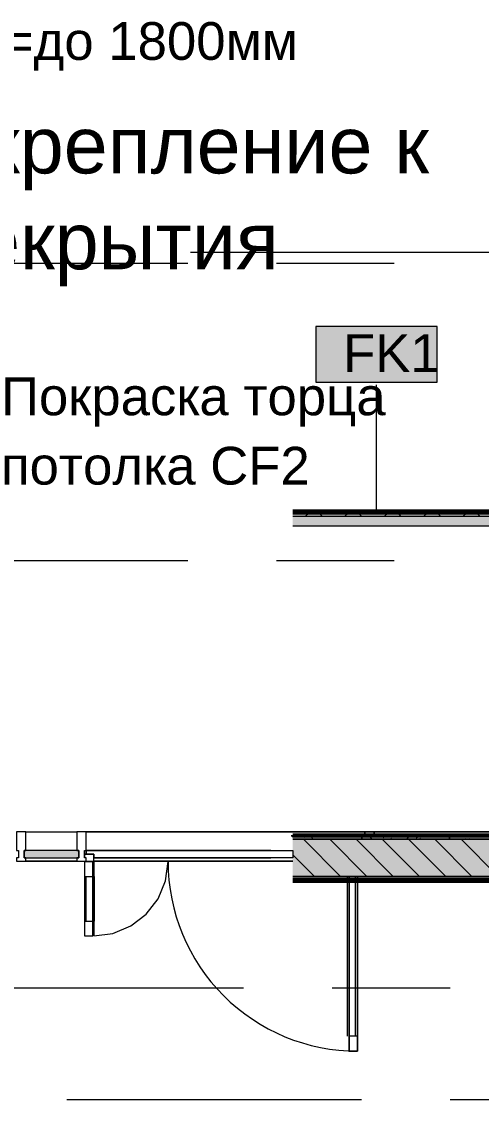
# Model space of a CAD drawing. Header units: millimetres. Extents: x -3817 to 677485, y -22715 to 103890.
# Drawn here: x 49051 to 51527, y 12411 to 18211 of the extents above; entities that cross this region are included whole.
import ezdxf

# ---------------------------------------------------------------- set-up
doc = ezdxf.new("R2010")
doc.units = ezdxf.units.MM
doc.layers.add('PDF _Геометрия', color=7, linetype='Continuous', true_color=0x1d1d1d)
doc.layers.add('PDF _Сплошная заливка', color=7, linetype='Continuous', true_color=0xffffff)
doc.layers.add('PDF _Текст', color=7, linetype='Continuous')
doc.styles.add('PDF GOST-Common', font='arial.ttf')

msp = doc.modelspace()

# ---------------------------------------------------------------- hatches: boundary and pattern name
at = {"layer": 'PDF _Сплошная заливка', "transparency": 33554559}
for points in [[(53951.9, 15559.8), (53951.9, 15572.3), (50511.2, 15572.3), (50511.2, 15559.8), (53362, 15559.8)], [(53362, 15547.3), (53951.9, 15547.3), (53951.9, 15559.8), (50511.2, 15559.8), (50511.2, 15547.3), (51877.7, 15547.3)], [(51933.3, 13811.3), (51933.3, 13831.3), (50511.2, 13831.3), (50511.2, 13811.3), (51877.7, 13811.3)], [(51953.3, 13611.3), (51952.3, 13811.3), (50511.2, 13811.3), (50511.2, 13611.3), (51877.7, 13611.3)]]:
    msp.add_hatch(color=256, dxfattribs=at).paths.add_polyline_path(points)
at = {"layer": 'PDF _Сплошная заливка', "true_color": 0xe7e7e7, "transparency": 33554559}
msp.add_hatch(color=254, dxfattribs=at).paths.add_polyline_path([(53951.9, 15497.3), (53951.9, 15547.3), (50511.2, 15547.3), (50511.2, 15497.3), (53362, 15497.3)])

# ---------------------------------------------------------------- linework, layer by layer
at = {"layer": 'PDF _Геометрия', "color": 7, "lineweight": 9}
for points in [[(52588.6, 16968.4), (50616.4, 16968.4), (49960.6, 16968.4)], [(50961, 15573.1), (50961, 16257.1)], [(53951.9, 15559.8), (50511.2, 15559.8)], [(53951.9, 15547.3), (50511.2, 15547.3)], [(49074.3, 13851.3), (49349.3, 13851.3)], [(49399.3, 13751.3), (49399.3, 13731.3), (49399.3, 13751.3), (49399.3, 13851.3)], [(50393.3, 13751.3), (49399.3, 13751.3), (50511.2, 13751.3), (50511.2, 13711.3), (49439.3, 13711.3), (50393.3, 13711.3)], [(49074.3, 13694.3), (49349.3, 13694.3)]]:
    msp.add_lwpolyline(points, dxfattribs=at)
at = {"layer": 'PDF _Геометрия', "color": 253, "lineweight": 9, "true_color": 0xaaaaaa}
for points in [[(48358.8, 16911.4), (49946.3, 16911.4)], [(50422.6, 16911.4), (51057.6, 16911.4)], [(48358.8, 15311.3), (49946.3, 15311.3)], [(50422.6, 15311.3), (51057.6, 15311.3)], [(49389.3, 13731.3), (49439.3, 13731.3), (49439.3, 13711.3)], [(49439.3, 13694.3), (49439.3, 13691.3), (49389.3, 13691.3), (49389.3, 13694.3)], [(49389.3, 13611.3), (49434.3, 13611.3)], [(49399.3, 13371.3), (49399.3, 13611.3)], [(49443.3, 13371.3), (49443.3, 13611.3)], [(50805.3, 13591.3), (50805.3, 13611.3)], [(50805.3, 12751.3), (50805.3, 13590.4)], [(50859.3, 13591.3), (50859.3, 13611.3), (50859.3, 13591.3), (50859.3, 13611.3), (50814.3, 13611.3)], [(50814.3, 13591.3), (50814.3, 13611.3), (50814.3, 13591.3)], [(50849.3, 13591.3), (50849.3, 13611.3)], [(50849.3, 12751.3), (50849.3, 13590.4)], [(49389.3, 13371.3), (49434.3, 13371.3)], [(48658.8, 13011.4), (50246.3, 13011.4)], [(50722.6, 13011.4), (51357.6, 13011.4)], [(50859.3, 12751.3), (50814.3, 12751.3)], [(49293.8, 12411.3), (50881.3, 12411.3)], [(51357.6, 12411.3), (51992.6, 12411.3)]]:
    msp.add_lwpolyline(points, dxfattribs=at)
at = {"layer": 'PDF _Геометрия', "color": 7, "lineweight": 9}
for points in [[(51287.5, 16571), (50634.4, 16571), (50634.4, 16271), (51287.5, 16271)], [(49349.3, 13751.3), (49074.3, 13751.3), (49074.3, 13851.3), (49349.3, 13851.3)], [(50949.3, 13851.3), (50949.3, 13832.3), (50949.3, 13851.3), (50899.3, 13851.3), (50899.3, 13832.3), (50899.3, 13851.3), (49399.3, 13851.3), (50899.3, 13851.3), (50949.3, 13851.3), (51902.3, 13851.3), (50949.3, 13851.3), (51902.3, 13851.3), (50949.3, 13851.3), (51902.3, 13851.3), (51952.3, 13851.3), (51952.3, 13831.3), (51952.3, 13851.3), (51902.3, 13851.3), (51902.3, 13832.3), (51902.3, 13851.3)], [(49349.3, 13694.3), (49074.3, 13694.3), (49074.3, 13711.3), (49349.3, 13711.3)], [(50511.2, 13694.3), (49439.3, 13694.3)]]:
    msp.add_lwpolyline(points, close=True, dxfattribs=at)
at = {"layer": 'PDF _Геометрия', "color": 231, "lineweight": 70, "true_color": 0xff80c0}
for points in [[(50511.2, 15573.6), (53951.9, 15573.6)], [(50511.2, 15572.6), (53951.9, 15572.6)], [(50511.2, 13590.4), (51953.3, 13590.4), (51953.3, 13591.3), (50511.2, 13591.3)]]:
    msp.add_lwpolyline(points, dxfattribs=at)
at = {"layer": 'PDF _Геометрия', "color": 9, "lineweight": 9, "true_color": 0xc0c0c0}
for points in [[(50511.2, 15572.3), (53951.9, 15572.3)], [(50511.2, 15497.3), (53951.9, 15497.3)], [(51952.3, 13811.3), (50511.2, 13811.3), (51933.3, 13811.3), (51933.3, 13831.3), (50511.2, 13831.3)], [(55435.5, 12791.4), (51953.3, 12791.4), (51933.3, 12791.4), (51933.3, 13250.9), (51933.3, 13601.4), (51953.3, 13601.4), (51953.3, 13250.9), (51953.3, 13611.3), (50511.2, 13611.3)]]:
    msp.add_lwpolyline(points, dxfattribs=at)
at = {"layer": 'PDF _Геометрия', "lineweight": 9}
for points in [[(50578.1, 15547.3), (50590.6, 15559.8), (50603.1, 15572.3)], [(50671.1, 15547.3), (50658.6, 15559.8), (50646.1, 15572.3)], [(50790.2, 15547.3), (50802.7, 15559.8), (50815.2, 15572.3)], [(50883.3, 15547.3), (50870.8, 15559.8), (50858.3, 15572.3)], [(51002.4, 15547.3), (51014.9, 15559.8), (51027.4, 15572.3)], [(51095.4, 15547.3), (51082.9, 15559.8), (51070.4, 15572.3)], [(51214.5, 15547.3), (51227, 15559.8), (51239.5, 15572.3)], [(51307.5, 15547.3), (51295, 15559.8), (51282.5, 15572.3)], [(51426.6, 15547.3), (51439.1, 15559.8), (51451.6, 15572.3)], [(51519.7, 15547.3), (51507.2, 15559.8), (51494.7, 15572.3)], [(50768.7, 13611.3), (50568.7, 13811.3)], [(50910.1, 13611.3), (50710.1, 13811.3)], [(51051.5, 13611.3), (50851.5, 13811.3)], [(51192.9, 13611.3), (50992.9, 13811.3)], [(51334.3, 13611.3), (51134.3, 13811.3)], [(51475.8, 13611.3), (51275.8, 13811.3)], [(51617.2, 13611.3), (51417.2, 13811.3)], [(50627.2, 13611.3), (50511.2, 13727.3)]]:
    msp.add_lwpolyline(points, dxfattribs=at)
at = {"layer": 'PDF _Геометрия', "color": 7, "lineweight": 20}
for points in [[(49034.3, 13751.3), (49034.3, 13711.3), (49024.3, 13711.3), (49024.3, 13694.3), (49074.3, 13694.3), (49074.3, 13711.3), (49064.3, 13711.3), (49064.3, 13751.3), (49074.3, 13751.3), (49074.3, 13851.3), (49024.3, 13851.3), (49024.3, 13751.3)], [(49359.3, 13751.3), (49359.3, 13711.3), (49349.3, 13711.3), (49349.3, 13694.3), (49399.3, 13694.3), (49399.3, 13711.3), (49389.3, 13711.3), (49389.3, 13751.3), (49399.3, 13751.3), (49399.3, 13851.3), (49349.3, 13851.3), (49349.3, 13751.3)], [(49359.3, 13751.3), (49064.3, 13751.3), (49064.3, 13711.3), (49359.3, 13711.3)]]:
    msp.add_lwpolyline(points, close=True, dxfattribs=at)
at = {"layer": 'PDF _Геометрия', "color": 231, "lineweight": 53, "true_color": 0xff80c0}
msp.add_lwpolyline([(50511.2, 13832.3), (51952.3, 13832.3), (51952.3, 13831.3), (50511.2, 13831.3)], close=True, dxfattribs=at)
at = {"layer": 'PDF _Геометрия', "color": 253, "lineweight": 9, "true_color": 0x9b9b9b}
for points in [[(50578.7, 13821.3), (50573.7, 13830)], [(50596.2, 13829), (50606.3, 13829)], [(50597.5, 13812.4), (50596.9, 13811.3)], [(50619.6, 13811.3), (50615.3, 13818.8)], [(50687.7, 13829), (50697.7, 13829)], [(50714.8, 13829.4), (50713.7, 13831.3)], [(50779.1, 13829), (50789.2, 13829)], [(50884.9, 13822.5), (50879.8, 13813.8)], [(50892.5, 13826.5), (50889.6, 13831.3)], [(50925.2, 13831.3), (50921.5, 13824.9)], [(50934.1, 13815.3), (50929.1, 13824)], [(50962, 13829), (50972, 13829)], [(51002.1, 13819.4), (50997.1, 13828.1)], [(51042, 13811.3), (51038.8, 13816.9)], [(51053.4, 13829), (51063.5, 13829)], [(51114.4, 13829), (51124.4, 13829)], [(51130.6, 13821.4), (51125.6, 13812.7)], [(51179.8, 13816.4), (51174.8, 13825.1)], [(51198.6, 13817.3), (51195.2, 13811.3)], [(51266.8, 13829), (51276.8, 13829)], [(51277.1, 13831.3), (51276.9, 13830.9)], [(51347.5, 13831.3), (51344.9, 13826.8)], [(51357.5, 13813.4), (51352.5, 13822.1)], [(51358.2, 13829), (51368.3, 13829)], [(51444.4, 13816.2), (51441.5, 13811.3)], [(51449.7, 13829), (51459.7, 13829)], [(51464.3, 13811.3), (51462.2, 13815)], [(51512.4, 13812.1), (51511.9, 13811.3)]]:
    msp.add_lwpolyline(points, dxfattribs=at)
at = {"layer": 'PDF _Геометрия', "color": 253, "lineweight": 9, "true_color": 0xaaaaaa}
for points in [[(49389.3, 13731.3), (49439.3, 13731.3), (49439.3, 13711.3), (49439.3, 13731.3)], [(49439.3, 13691.3), (49439.3, 13694.3), (49439.3, 13691.3), (49389.3, 13691.3), (49389.3, 13694.3), (49389.3, 13691.3)], [(49434.3, 13691.3), (49389.3, 13691.3), (49389.3, 13291.3), (49434.3, 13291.3), (49434.3, 13691.3), (49389.3, 13691.3), (49389.3, 13291.3), (49434.3, 13291.3)], [(50859.3, 13590.4), (50859.3, 12671.3), (50814.3, 12671.3), (50814.3, 13590.4), (50814.3, 12671.3), (50859.3, 12671.3)]]:
    msp.add_lwpolyline(points, close=True, dxfattribs=at)
at = {"layer": 'PDF _Геометрия', "color": 253, "lineweight": 13, "true_color": 0xaaaaaa}
msp.add_lwpolyline([(49389.3, 13694.3), (49389.3, 13691.3), (49439.3, 13691.3), (49439.3, 13731.3), (49389.3, 13731.3), (49389.3, 13711.3)], dxfattribs=at)
at = {"layer": 'PDF _Геометрия', "color": 253, "lineweight": 9, "true_color": 0xaaaaaa}
msp.add_lwpolyline([(49439.3, 13691.3), (49439.3, 13291.3), (49542.8, 13305), (49639.3, 13344.9), (49722.1, 13408.5), (49785.7, 13491.3), (49825.6, 13587.8), (49839.3, 13691.3, 0.414214), (50859.3, 12671.3), (50859.3, 13590.4)], format="xyb", dxfattribs=at)
at = {"layer": 'PDF _Сплошная заливка', "lineweight": 9, "transparency": 33554559}
msp.add_solid([(51287.5, 16571), (50634.4, 16571), (51287.5, 16271), (50634.4, 16271)], dxfattribs=at)
at = {"layer": 'PDF _Сплошная заливка', "lineweight": 35, "transparency": 33554559}
msp.add_solid([(49359.3, 13711.3), (49359.3, 13751.3), (49064.3, 13711.3), (49064.3, 13751.3)], dxfattribs=at)

# ---------------------------------------------------------------- texts
at = {"layer": 'PDF _Текст', "color": 250, "true_color": 0x3c3c3c, "insert": (48744.7, 18077.4), "char_height": 203.2, "attachment_point": 4, "style": 'PDF GOST-Common'}
msp.add_mtext('Н=до 1800мм', dxfattribs=at)
at = {"layer": 'PDF _Текст', "attachment_point": 4, "style": 'PDF GOST-Common'}
for s, insert, char_height in [('От ур.ч.п. крепление к', (46835.2, 17500.7), 304.8), ('плите перекрытия', (46835.2, 16984.8), 304.8), ('FK1', (50781.5, 16427.6), 203.2), ('Покраска торца', (48940.3, 16163.9), 203.2), ('потолка CF2', (48940.3, 15820), 203.2)]:
    msp.add_mtext(s, dxfattribs=dict(at, insert=insert, char_height=char_height))

doc.saveas('drawing.dxf')
